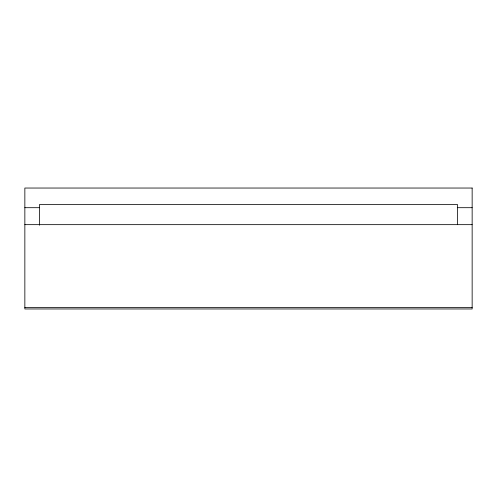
<?xml version="1.0" encoding="UTF-8"?>
<svg xmlns="http://www.w3.org/2000/svg" width="497" height="497" viewBox="0 0 497 497"><rect width="100%" height="100%" fill="white"/><g stroke="black" fill="none" stroke-linecap="round" stroke-linejoin="round"><path stroke-width="0.75" d="M24.85 207.69L39.387 207.69M457.613 207.69L472.15 207.69M24.85 224.656L472.15 224.656M24.85 307.444L472.15 307.444M457.613 224.656L457.613 204.627L39.387 204.627L39.387 225.24M472.15 188.04L24.85 188.04L24.85 308.96L472.15 308.96L472.15 188.04"/></g></svg>
